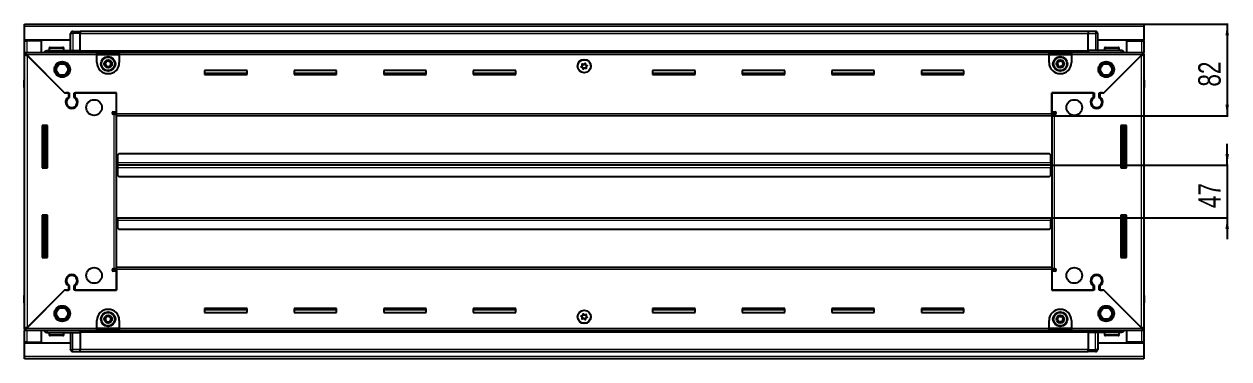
# Model space of a CAD drawing. Header units: millimetres. Extents: x 355 to 5146, y -1419 to 1486.
# Drawn here: x 4071 to 5146, y 1018 to 1317 of the extents above; entities that cross this region are included whole.
import ezdxf

# ---------------------------------------------------------------- set-up
doc = ezdxf.new("R2010")
doc.units = ezdxf.units.MM
doc.layers.add('FORMAT', color=7, linetype='Continuous')
doc.styles.add('SLDTEXTSTYLE0', font='TXT', dxfattribs={"width": 0.75})
doc.dimstyles.new('SLDDIMSTYLE0', dxfattribs={"dimtxt": 20, "dimasz": 10, "dimexe": 0, "dimexo": 0.0625, "dimgap": 5, "dimtad": 2, "dimdec": 1, "dimrnd": 1e-09, "dimzin": 12, "dimdsep": 46, "dimtxsty": 'SLDTEXTSTYLE0', "dimsah": 1, "dimcen": 0.09, "dimadec": 0, "dimazin": 3, "dimtfac": 1, "dimtofl": 0, "dimtmove": 0, "dimatfit": 3, "dimfxl": 0, "dimfrac": 2, "dimtolj": 1, "dimtzin": 12, "dimarcsym": 0})
doc.dimstyles.new('SLDDIMSTYLE1', dxfattribs={"dimtxt": 20, "dimasz": 10, "dimexe": 0, "dimexo": 0.0625, "dimgap": 5, "dimtad": 2, "dimdec": 1, "dimrnd": 1e-09, "dimzin": 12, "dimdsep": 46, "dimtxsty": 'SLDTEXTSTYLE0', "dimsah": 1, "dimcen": 0.09, "dimadec": 0, "dimazin": 3, "dimtfac": 1, "dimtmove": 0, "dimatfit": 0, "dimfxl": 0, "dimfrac": 2, "dimtolj": 1, "dimtzin": 12, "dimarcsym": 0})

# ---------------------------------------------------------------- blocks, each defined once
blk = doc.blocks.new('_D_6')
at = {"layer": 'FORMAT'}
for p, q in [((5070, 1316.5), (5145.5, 1316.5)), ((5144.5, 1316.5), (5144.5, 1234.5)), ((4988, 1234.5), (5145.5, 1234.5))]:
    blk.add_line(p, q, dxfattribs=at)
for points in [[(5144.5, 1316.5), (5143, 1306.5), (5146.1, 1306.5)], [(5144.5, 1234.5), (5146.1, 1244.5), (5143, 1244.5)]]:
    blk.add_solid(points, dxfattribs=at)
at = {"layer": 'FORMAT', "insert": (5118.7, 1260.7), "char_height": 20, "attachment_point": 1, "rotation": 90, "style": 'SLDTEXTSTYLE0'}
blk.add_mtext('82', dxfattribs=at)
blk = doc.blocks.new('_D_7')
at = {"layer": 'FORMAT'}
for p, q in [((5144.5, 1190.5), (5144.5, 1209.7)), ((4987, 1190.5), (5145.5, 1190.5)), ((5144.5, 1190.5), (5144.5, 1143.5)), ((4987, 1143.5), (5145.5, 1143.5)), ((5144.5, 1143.5), (5144.5, 1124.3))]:
    blk.add_line(p, q, dxfattribs=at)
for points in [[(5144.5, 1190.5), (5146.1, 1200.5), (5143, 1200.5)], [(5144.5, 1143.5), (5143, 1133.5), (5146.1, 1133.5)]]:
    blk.add_solid(points, dxfattribs=at)
at = {"layer": 'FORMAT', "insert": (5118.7, 1152.2), "char_height": 20, "attachment_point": 1, "rotation": 90, "style": 'SLDTEXTSTYLE0'}
blk.add_mtext('47', dxfattribs=at)

msp = doc.modelspace()

# ---------------------------------------------------------------- linework, layer by layer
at = {"color": 7, "linetype": 'Continuous', "lineweight": 25}
for p, q in [((4071.03, 1316.51), (5070.03, 1316.51)), ((4071.03, 1314.41), (4071.03, 1316.51)), ((4071.03, 1302.01), (4071.03, 1314.41)), ((5070.03, 1316.51), (5070.03, 1314.41)), ((5070.03, 1314.41), (5070.03, 1302.01)), ((4112.03, 1302.01), (4071.03, 1302.01)), ((4071.03, 1301.51), (4071.03, 1302.01)), ((4071.03, 1291.26), (4071.03, 1301.51)), ((4071.03, 1301.51), (4073.13, 1301.51)), ((4072.53, 1301.51), (4072.53, 1302.01)), ((4086.03, 1301.51), (4073.13, 1301.51)), ((4086.03, 1291.26), (4086.03, 1301.51)), ((4112.03, 1293.01), (4112.03, 1308.01)), ((4112.7, 1309.51), (4112.7, 1309.51)), ((4114.03, 1310.01), (4120.53, 1310.01)), ((4114.03, 1310.01), (4120.53, 1310.01)), ((4120.53, 1310.01), (4120.53, 1310.01)), ((4120.53, 1310.01), (4120.53, 1310.01)), ((4120.53, 1310.01), (4120.53, 1308.01)), ((5020.53, 1309.86), (4120.53, 1309.86)), ((4120.53, 1293.01), (4120.53, 1308.01)), ((5020.53, 1310.01), (5020.53, 1310.01)), ((5027.03, 1310.01), (5020.53, 1310.01)), ((5027.03, 1310.01), (5020.53, 1310.01)), ((5020.53, 1310.01), (5020.53, 1308.01)), ((5020.53, 1293.01), (5020.53, 1308.01)), ((5029.03, 1308.01), (5029.03, 1308.01)), ((5029.03, 1293.01), (5029.03, 1308.01)), ((5070.03, 1302.01), (5029.03, 1302.01)), ((5055.03, 1301.51), (5067.93, 1301.51)), ((5055.03, 1291.26), (5055.03, 1301.51)), ((5067.93, 1301.51), (5070.03, 1301.51)), ((5068.53, 1301.51), (5068.53, 1302.01)), ((5070.03, 1301.51), (5070.03, 1302.01)), ((5070.03, 1301.51), (5070.03, 1291.26)), ((4071.03, 1289.76), (4071.03, 1291.26)), ((4071.03, 1291.26), (4072.03, 1291.26)), ((4072.03, 1291.26), (4135.53, 1291.26)), ((4072.03, 1289.76), (4072.03, 1291.26)), ((4091.53, 1293.01), (4120.53, 1293.01)), ((4093.03, 1294.91), (4093.03, 1293.01)), ((4093.83, 1295.71), (4105.23, 1295.71)), ((4106.03, 1293.01), (4106.03, 1294.91)), ((4120.45, 1291.26), (4120.53, 1292.97)), ((4120.53, 1293.01), (4120.53, 1292.51)), ((4120.53, 1291.86), (5020.53, 1291.86)), ((4135.53, 1289.16), (4135.53, 1291.26)), ((4135.53, 1291.26), (4155.53, 1291.26)), ((4155.53, 1291.26), (4985.53, 1291.26)), ((4155.53, 1291.26), (4155.53, 1289.16)), ((4985.53, 1289.16), (4985.53, 1291.26)), ((4985.53, 1291.26), (5005.53, 1291.26)), ((5005.53, 1291.26), (5005.53, 1289.16)), ((5005.53, 1291.26), (5069.03, 1291.26)), ((5049.53, 1293.01), (5020.53, 1293.01)), ((5020.53, 1293.01), (5020.53, 1292.51)), ((5020.53, 1292.97), (5020.6, 1291.26)), ((5035.03, 1294.91), (5035.03, 1293.01)), ((5035.83, 1295.71), (5047.23, 1295.71)), ((5048.03, 1293.01), (5048.03, 1294.91)), ((5069.03, 1289.76), (5069.03, 1291.26)), ((5069.03, 1291.26), (5070.03, 1291.26)), ((5070.03, 1289.76), (5070.03, 1291.26)), ((4071.03, 1289.26), (4071.03, 1289.76)), ((4071.03, 1289.76), (4072.03, 1289.76)), ((4071.03, 1044.76), (4071.03, 1289.26)), ((4072.53, 1289.26), (4071.03, 1289.26)), ((4072.63, 1289.16), (4106.53, 1255.26)), ((4107.23, 1254.56), (4073.13, 1288.66)), ((4135.53, 1289.76), (4155.53, 1289.76)), ((4135.53, 1282.26), (4135.53, 1289.16)), ((4155.53, 1289.16), (4155.53, 1282.26)), ((4985.53, 1289.76), (5005.53, 1289.76)), ((4985.53, 1282.26), (4985.53, 1289.16)), ((5005.53, 1289.16), (5005.53, 1282.26)), ((5067.93, 1288.66), (5033.83, 1254.56)), ((5034.53, 1255.26), (5068.43, 1289.16)), ((5068.53, 1289.26), (5070.03, 1289.26)), ((5069.03, 1289.76), (5070.03, 1289.76)), ((5070.03, 1289.76), (5070.03, 1289.26)), ((5070.03, 1289.26), (5070.03, 1044.76)), ((4269.53, 1275.01), (4231.53, 1275.01)), ((4231.53, 1275.01), (4231.53, 1271.51)), ((4269.53, 1272.26), (4231.53, 1272.26)), ((4231.53, 1271.51), (4269.53, 1271.51)), ((4269.53, 1271.51), (4269.53, 1275.01)), ((4349.53, 1275.01), (4311.53, 1275.01)), ((4311.53, 1275.01), (4311.53, 1271.51)), ((4349.53, 1272.26), (4311.53, 1272.26)), ((4311.53, 1271.51), (4349.53, 1271.51)), ((4349.53, 1271.51), (4349.53, 1275.01)), ((4429.53, 1275.01), (4391.53, 1275.01)), ((4391.53, 1275.01), (4391.53, 1271.51)), ((4429.53, 1272.26), (4391.53, 1272.26)), ((4391.53, 1271.51), (4429.53, 1271.51)), ((4429.53, 1271.51), (4429.53, 1275.01)), ((4509.53, 1275.01), (4471.53, 1275.01)), ((4471.53, 1275.01), (4471.53, 1271.51)), ((4509.53, 1272.26), (4471.53, 1272.26)), ((4471.53, 1271.51), (4509.53, 1271.51)), ((4509.53, 1271.51), (4509.53, 1275.01)), ((4669.53, 1275.01), (4631.53, 1275.01)), ((4631.53, 1275.01), (4631.53, 1271.51)), ((4669.53, 1272.26), (4631.53, 1272.26)), ((4631.53, 1271.51), (4669.53, 1271.51)), ((4669.53, 1271.51), (4669.53, 1275.01)), ((4749.53, 1275.01), (4711.53, 1275.01)), ((4711.53, 1275.01), (4711.53, 1271.51)), ((4749.53, 1272.26), (4711.53, 1272.26)), ((4711.53, 1271.51), (4749.53, 1271.51)), ((4749.53, 1271.51), (4749.53, 1275.01)), ((4829.53, 1275.01), (4791.53, 1275.01)), ((4791.53, 1275.01), (4791.53, 1271.51)), ((4829.53, 1272.26), (4791.53, 1272.26)), ((4791.53, 1271.51), (4829.53, 1271.51)), ((4829.53, 1271.51), (4829.53, 1275.01)), ((4909.53, 1275.01), (4871.53, 1275.01)), ((4871.53, 1275.01), (4871.53, 1271.51)), ((4909.53, 1272.26), (4871.53, 1272.26)), ((4871.53, 1271.51), (4909.53, 1271.51)), ((4909.53, 1271.51), (4909.53, 1275.01)), ((4070.53, 1266.51), (4070.53, 1260.01)), ((4070.53, 1260.01), (4070.53, 1266.51)), ((4070.53, 1260.01), (4070.53, 1260.01)), ((4071.03, 1260.01), (4070.53, 1260.01)), ((4070.68, 1260.01), (4070.68, 1074.01)), ((5070.03, 1267.83), (5070.03, 1267.83)), ((5070.03, 1260.01), (5070.53, 1260.01)), ((5070.38, 1074.01), (5070.38, 1260.01)), ((5070.53, 1266.51), (5070.53, 1260.01)), ((5070.53, 1260.01), (5070.53, 1266.51)), ((5070.53, 1260.01), (5070.53, 1260.01)), ((5070.53, 1260.01), (5070.53, 1260.01)), ((4106.53, 1255.26), (4110.73, 1255.26)), ((4107.93, 1255.26), (4107.23, 1254.56)), ((4110.03, 1255.26), (4107.93, 1255.26)), ((4110.03, 1255.26), (4110.03, 1251.37)), ((4110.73, 1255.26), (4110.73, 1250.97)), ((4115.33, 1255.26), (4153.03, 1255.26)), ((4115.33, 1250.97), (4115.33, 1255.26)), ((4116.03, 1251.37), (4116.03, 1255.26)), ((4153.03, 1255.26), (4116.03, 1255.26)), ((4153.03, 1238.01), (4153.03, 1255.26)), ((4153.03, 1236.61), (4153.03, 1255.26)), ((4988.03, 1255.26), (4988.03, 1238.01)), ((5025.03, 1255.26), (4988.03, 1255.26)), ((4988.03, 1255.26), (5025.73, 1255.26)), ((4988.03, 1236.61), (4988.03, 1255.26)), ((5025.03, 1255.26), (5025.03, 1251.37)), ((5025.73, 1255.26), (5025.73, 1250.97)), ((5030.33, 1255.26), (5034.53, 1255.26)), ((5030.33, 1250.97), (5030.33, 1255.26)), ((5033.13, 1255.26), (5031.03, 1255.26)), ((5031.03, 1251.37), (5031.03, 1255.26)), ((5033.83, 1254.56), (5033.13, 1255.26)), ((4111.03, 1242.39), (4111.03, 1241.63)), ((4150.18, 1238.01), (4153.03, 1238.01)), ((4153.03, 1237.01), (4151.03, 1237.01)), ((4151.03, 1237.01), (4151.03, 1236.01)), ((4988.03, 1238.01), (4990.88, 1238.01)), ((4990.03, 1237.01), (4988.03, 1237.01)), ((4990.03, 1236.01), (4990.03, 1237.01)), ((5030.03, 1242.39), (5030.03, 1241.63)), ((4150.93, 1236.01), (4150.18, 1236.01)), ((4150.93, 1236.01), (4153.03, 1236.01)), ((4153.03, 1234.51), (4153.03, 1236.61)), ((4153.03, 1099.51), (4153.03, 1234.51)), ((4988.03, 1234.51), (4153.03, 1234.51)), ((4988.03, 1236.61), (4988.03, 1234.51)), ((4988.03, 1236.01), (4990.13, 1236.01)), ((4988.03, 1234.51), (4988.03, 1099.51)), ((4990.88, 1236.01), (4990.13, 1236.01)), ((4091.53, 1226.01), (4086.53, 1226.01)), ((4086.53, 1226.01), (4086.53, 1188.01)), ((4088.68, 1188.01), (4088.68, 1226.01)), ((4090.47, 1188.01), (4090.47, 1226.01)), ((4090.5, 1188.01), (4090.5, 1226.01)), ((4091.53, 1188.01), (4091.53, 1226.01)), ((5049.53, 1226.01), (5049.53, 1188.01)), ((5054.53, 1226.01), (5049.53, 1226.01)), ((5050.55, 1226.01), (5050.55, 1188.01)), ((5050.58, 1226.01), (5050.58, 1188.01)), ((5052.38, 1226.01), (5052.38, 1188.01)), ((5054.53, 1188.01), (5054.53, 1226.01)), ((4155.03, 1200.51), (4154.03, 1199.51)), ((4154.03, 1199.51), (4154.03, 1192.61)), ((4986.03, 1200.51), (4155.03, 1200.51)), ((4987.03, 1199.51), (4986.03, 1200.51)), ((4987.03, 1192.61), (4987.03, 1199.51)), ((4086.53, 1188.01), (4091.53, 1188.01)), ((4153.78, 1190.51), (4153.03, 1190.51)), ((4154.03, 1193.36), (4153.78, 1193.36)), ((4153.78, 1193.36), (4153.78, 1190.51)), ((4153.78, 1190.51), (4153.78, 1187.66)), ((4153.78, 1187.66), (4154.03, 1187.66)), ((4154.03, 1190.51), (4154.03, 1192.61)), ((4987.03, 1190.51), (4154.03, 1190.51)), ((4154.03, 1188.41), (4154.03, 1190.51)), ((4154.03, 1188.41), (4154.03, 1181.51)), ((4987.28, 1193.36), (4987.03, 1193.36)), ((4987.03, 1192.61), (4987.03, 1190.51)), ((4987.03, 1190.51), (4987.03, 1188.41)), ((4987.03, 1181.51), (4987.03, 1188.41)), ((4987.03, 1187.66), (4987.28, 1187.66)), ((4987.28, 1190.51), (4987.28, 1193.36)), ((4988.03, 1190.51), (4987.28, 1190.51)), ((4987.28, 1187.66), (4987.28, 1190.51)), ((5049.53, 1188.01), (5054.53, 1188.01)), ((4154.03, 1181.51), (4155.03, 1180.51)), ((4155.03, 1180.51), (4986.03, 1180.51)), ((4986.03, 1180.51), (4987.03, 1181.51)), ((4091.53, 1146.01), (4086.53, 1146.01)), ((4086.53, 1146.01), (4086.53, 1108.01)), ((4088.68, 1108.01), (4088.68, 1146.01)), ((4090.47, 1108.01), (4090.47, 1146.01)), ((4090.5, 1108.01), (4090.5, 1146.01)), ((4091.53, 1108.01), (4091.53, 1146.01)), ((4153.03, 1143.51), (4153.78, 1143.51)), ((4153.78, 1143.51), (4153.78, 1140.66)), ((4153.78, 1140.66), (4154.03, 1140.66)), ((4154.03, 1141.41), (4154.03, 1143.51)), ((4154.03, 1143.51), (4987.03, 1143.51)), ((4154.03, 1141.41), (4154.03, 1134.51)), ((4987.03, 1143.51), (4987.03, 1141.41)), ((4987.03, 1134.51), (4987.03, 1141.41)), ((4987.03, 1140.66), (4987.28, 1140.66)), ((4987.28, 1140.66), (4987.28, 1143.51)), ((4987.28, 1143.51), (4988.03, 1143.51)), ((5049.53, 1146.01), (5049.53, 1108.01)), ((5054.53, 1146.01), (5049.53, 1146.01)), ((5050.55, 1146.01), (5050.55, 1108.01)), ((5050.58, 1146.01), (5050.58, 1108.01)), ((5052.38, 1146.01), (5052.38, 1108.01)), ((5054.53, 1108.01), (5054.53, 1146.01)), ((4154.03, 1134.51), (4155.03, 1133.51)), ((4155.03, 1133.51), (4986.03, 1133.51)), ((4986.03, 1133.51), (4987.03, 1134.51)), ((4086.53, 1108.01), (4091.53, 1108.01)), ((5049.53, 1108.01), (5054.53, 1108.01)), ((4150.18, 1098.01), (4150.93, 1098.01)), ((4153.03, 1098.01), (4150.93, 1098.01)), ((4151.03, 1098.01), (4151.03, 1097.01)), ((4153.03, 1097.41), (4153.03, 1099.51)), ((4153.03, 1099.51), (4988.03, 1099.51)), ((4153.03, 1097.41), (4153.03, 1078.76)), ((4988.03, 1099.51), (4988.03, 1097.41)), ((4990.13, 1098.01), (4988.03, 1098.01)), ((4988.03, 1097.41), (4988.03, 1078.76)), ((4990.03, 1097.01), (4990.03, 1098.01)), ((4990.13, 1098.01), (4990.88, 1098.01)), ((4111.03, 1092.38), (4111.03, 1091.62)), ((4153.03, 1096.01), (4150.18, 1096.01)), ((4151.03, 1097.01), (4153.03, 1097.01)), ((4153.03, 1078.76), (4153.03, 1096.01)), ((4988.03, 1097.01), (4990.03, 1097.01)), ((4988.03, 1096.01), (4988.03, 1078.76)), ((4990.88, 1096.01), (4988.03, 1096.01)), ((5030.03, 1092.38), (5030.03, 1091.62)), ((4106.53, 1078.76), (4072.63, 1044.86)), ((4073.13, 1045.36), (4107.23, 1079.46)), ((4110.73, 1078.76), (4106.53, 1078.76)), ((4107.23, 1079.46), (4107.93, 1078.76)), ((4107.93, 1078.76), (4110.03, 1078.76)), ((4110.03, 1082.65), (4110.03, 1078.76)), ((4110.73, 1083.04), (4110.73, 1078.76)), ((4115.33, 1078.76), (4115.33, 1083.04)), ((4153.03, 1078.76), (4115.33, 1078.76)), ((4116.03, 1078.76), (4116.03, 1082.65)), ((4116.03, 1078.76), (4153.03, 1078.76)), ((4988.03, 1078.76), (5025.03, 1078.76)), ((5025.73, 1078.76), (4988.03, 1078.76)), ((5025.03, 1082.65), (5025.03, 1078.76)), ((5025.73, 1083.04), (5025.73, 1078.76)), ((5030.33, 1078.76), (5030.33, 1083.04)), ((5034.53, 1078.76), (5030.33, 1078.76)), ((5031.03, 1078.76), (5031.03, 1082.65)), ((5031.03, 1078.76), (5033.13, 1078.76)), ((5033.13, 1078.76), (5033.83, 1079.46)), ((5033.83, 1079.46), (5067.93, 1045.36)), ((5068.43, 1044.86), (5034.53, 1078.76)), ((4070.53, 1074.01), (4070.53, 1074.01)), ((4070.53, 1067.51), (4070.53, 1074.01)), ((4070.53, 1074.01), (4070.53, 1074.01)), ((4070.53, 1074.01), (4070.53, 1067.51)), ((4071.03, 1074.01), (4070.53, 1074.01)), ((4071.03, 1066.18), (4071.03, 1066.18)), ((5070.03, 1074.01), (5070.53, 1074.01)), ((5070.53, 1074.01), (5070.53, 1074.01)), ((5070.53, 1067.51), (5070.53, 1074.01)), ((5070.53, 1074.01), (5070.53, 1067.51)), ((4269.53, 1062.51), (4231.53, 1062.51)), ((4231.53, 1062.51), (4231.53, 1059.01)), ((4231.53, 1061.76), (4269.53, 1061.76)), ((4231.53, 1059.01), (4269.53, 1059.01)), ((4269.53, 1059.01), (4269.53, 1062.51)), ((4349.53, 1062.51), (4311.53, 1062.51)), ((4311.53, 1062.51), (4311.53, 1059.01)), ((4311.53, 1061.76), (4349.53, 1061.76)), ((4311.53, 1059.01), (4349.53, 1059.01)), ((4349.53, 1059.01), (4349.53, 1062.51)), ((4429.53, 1062.51), (4391.53, 1062.51)), ((4391.53, 1062.51), (4391.53, 1059.01)), ((4391.53, 1061.76), (4429.53, 1061.76)), ((4391.53, 1059.01), (4429.53, 1059.01)), ((4429.53, 1059.01), (4429.53, 1062.51)), ((4509.53, 1062.51), (4471.53, 1062.51)), ((4471.53, 1062.51), (4471.53, 1059.01)), ((4471.53, 1061.76), (4509.53, 1061.76)), ((4471.53, 1059.01), (4509.53, 1059.01)), ((4509.53, 1059.01), (4509.53, 1062.51)), ((4669.53, 1062.51), (4631.53, 1062.51)), ((4631.53, 1062.51), (4631.53, 1059.01)), ((4631.53, 1061.76), (4669.53, 1061.76)), ((4631.53, 1059.01), (4669.53, 1059.01)), ((4669.53, 1059.01), (4669.53, 1062.51)), ((4749.53, 1062.51), (4711.53, 1062.51)), ((4711.53, 1062.51), (4711.53, 1059.01)), ((4711.53, 1061.76), (4749.53, 1061.76)), ((4711.53, 1059.01), (4749.53, 1059.01)), ((4749.53, 1059.01), (4749.53, 1062.51)), ((4829.53, 1062.51), (4791.53, 1062.51)), ((4791.53, 1062.51), (4791.53, 1059.01)), ((4791.53, 1061.76), (4829.53, 1061.76)), ((4791.53, 1059.01), (4829.53, 1059.01)), ((4829.53, 1059.01), (4829.53, 1062.51)), ((4909.53, 1062.51), (4871.53, 1062.51)), ((4871.53, 1062.51), (4871.53, 1059.01)), ((4871.53, 1061.76), (4909.53, 1061.76)), ((4871.53, 1059.01), (4909.53, 1059.01)), ((4909.53, 1059.01), (4909.53, 1062.51)), ((4071.03, 1044.26), (4071.03, 1044.76)), ((4072.53, 1044.76), (4071.03, 1044.76)), ((4071.03, 1044.26), (4071.03, 1042.76)), ((4072.03, 1044.26), (4071.03, 1044.26)), ((4072.03, 1044.26), (4072.03, 1042.76)), ((4135.53, 1044.86), (4135.53, 1051.76)), ((4135.53, 1042.76), (4135.53, 1044.86)), ((4155.53, 1044.26), (4135.53, 1044.26)), ((4155.53, 1051.76), (4155.53, 1044.86)), ((4155.53, 1044.86), (4155.53, 1042.76)), ((4985.53, 1044.86), (4985.53, 1051.76)), ((4985.53, 1042.76), (4985.53, 1044.86)), ((5005.53, 1044.26), (4985.53, 1044.26)), ((5005.53, 1051.76), (5005.53, 1044.86)), ((5005.53, 1044.86), (5005.53, 1042.76)), ((5068.53, 1044.76), (5070.03, 1044.76)), ((5069.03, 1044.26), (5069.03, 1042.76)), ((5070.03, 1044.26), (5069.03, 1044.26)), ((5070.03, 1044.76), (5070.03, 1044.26)), ((5070.03, 1044.26), (5070.03, 1042.76)), ((4071.03, 1032.51), (4071.03, 1042.76)), ((4072.03, 1042.76), (4071.03, 1042.76)), ((4135.53, 1042.76), (4072.03, 1042.76)), ((4086.03, 1032.51), (4086.03, 1042.76)), ((4091.53, 1041.01), (4120.53, 1041.01)), ((4093.03, 1041.01), (4093.03, 1039.11)), ((4097.6, 1038.31), (4093.83, 1038.31)), ((4105.23, 1038.31), (4097.6, 1038.31)), ((4106.03, 1039.11), (4106.03, 1041.01)), ((4112.03, 1041.01), (4112.03, 1026.01)), ((4120.53, 1041.04), (4120.45, 1042.76)), ((5020.53, 1042.16), (4120.53, 1042.16)), ((4120.53, 1041.01), (4120.53, 1041.51)), ((4120.53, 1041.01), (4120.53, 1026.01)), ((4155.53, 1042.76), (4135.53, 1042.76)), ((4985.53, 1042.76), (4155.53, 1042.76)), ((5005.53, 1042.76), (4985.53, 1042.76)), ((5069.03, 1042.76), (5005.53, 1042.76)), ((5020.6, 1042.76), (5020.53, 1041.04)), ((5020.53, 1041.01), (5020.53, 1041.51)), ((5049.53, 1041.01), (5020.53, 1041.01)), ((5020.53, 1041.01), (5020.53, 1026.01)), ((5029.03, 1041.01), (5029.03, 1026.01)), ((5035.03, 1041.01), (5035.03, 1039.11)), ((5042.82, 1038.31), (5035.83, 1038.31)), ((5047.23, 1038.31), (5042.82, 1038.31)), ((5048.03, 1039.11), (5048.03, 1041.01)), ((5055.03, 1032.51), (5055.03, 1042.76)), ((5070.03, 1042.76), (5069.03, 1042.76)), ((5070.03, 1042.76), (5070.03, 1032.51)), ((4073.13, 1032.51), (4071.03, 1032.51)), ((4071.03, 1032.01), (4071.03, 1032.51)), ((4071.03, 1019.61), (4071.03, 1032.01)), ((4071.03, 1032.01), (4112.03, 1032.01)), ((4072.53, 1032.01), (4072.53, 1032.51)), ((4073.13, 1032.51), (4086.03, 1032.51)), ((4112.03, 1026.01), (4112.03, 1026.01)), ((4114.03, 1024.01), (4120.53, 1024.01)), ((4114.03, 1024.01), (4120.53, 1024.01)), ((4120.53, 1024.01), (4120.53, 1026.01)), ((4120.53, 1024.16), (5020.53, 1024.16)), ((4120.53, 1024.01), (4120.53, 1024.01)), ((5020.53, 1024.01), (5020.53, 1026.01)), ((5027.03, 1024.01), (5020.53, 1024.01)), ((5020.53, 1024.01), (5020.53, 1024.01)), ((5020.53, 1024.01), (5020.53, 1024.01)), ((5027.03, 1024.01), (5020.53, 1024.01)), ((5028.35, 1024.51), (5028.35, 1024.51)), ((5029.03, 1032.01), (5070.03, 1032.01)), ((5067.93, 1032.51), (5055.03, 1032.51)), ((5070.03, 1032.51), (5067.93, 1032.51)), ((5068.53, 1032.01), (5068.53, 1032.51)), ((5070.03, 1032.01), (5070.03, 1032.51)), ((5070.03, 1032.01), (5070.03, 1019.61)), ((4071.03, 1017.51), (4071.03, 1019.61)), ((5070.03, 1017.51), (4071.03, 1017.51)), ((5070.03, 1019.61), (5070.03, 1017.51))]:
    msp.add_line(p, q, dxfattribs=at)
at = {"color": 8, "linetype": 'Continuous', "lineweight": 18}
for p, q in [((5070.03, 1314.41), (4071.03, 1314.41)), ((4073.13, 1301.51), (4073.13, 1302.01)), ((4073.13, 1291.26), (4073.13, 1301.51)), ((4112.03, 1308.01), (4114.03, 1308.01)), ((4114.03, 1310.01), (4114.03, 1308.01)), ((4114.03, 1308.01), (4114.03, 1293.01)), ((4120.53, 1308.01), (4114.03, 1308.01)), ((5020.53, 1307.86), (4120.53, 1307.86)), ((5020.53, 1308.01), (5027.03, 1308.01)), ((5027.03, 1310.01), (5027.03, 1308.01)), ((5029.03, 1308.01), (5027.03, 1308.01)), ((5027.03, 1308.01), (5027.03, 1293.01)), ((5067.93, 1302.01), (5067.93, 1301.51)), ((5067.93, 1301.51), (5067.93, 1291.26)), ((4093.03, 1294.91), (4106.03, 1294.91)), ((5020.53, 1292.51), (4120.53, 1292.51)), ((5020.53, 1291.27), (4120.53, 1291.27)), ((5035.03, 1294.91), (5048.03, 1294.91)), ((4135.53, 1289.16), (4072.63, 1289.16)), ((4073.13, 1288.66), (4073.13, 1045.36)), ((4135.53, 1289.16), (4155.53, 1289.16)), ((4985.53, 1289.16), (4155.53, 1289.16)), ((4985.53, 1289.16), (5005.53, 1289.16)), ((5068.43, 1289.16), (5005.53, 1289.16)), ((5067.93, 1045.36), (5067.93, 1288.66)), ((4071.03, 1266.51), (4070.53, 1266.51)), ((5070.03, 1266.51), (5070.53, 1266.51)), ((4150.93, 1098.01), (4150.93, 1236.01)), ((4153.03, 1236.61), (4988.03, 1236.61)), ((4990.13, 1236.01), (4990.13, 1098.01)), ((4088.03, 1226.01), (4088.03, 1188.01)), ((4089.26, 1226.01), (4089.26, 1188.01)), ((5051.79, 1188.01), (5051.79, 1226.01)), ((5053.03, 1188.01), (5053.03, 1226.01)), ((4987.03, 1192.61), (4154.03, 1192.61)), ((4154.03, 1188.41), (4987.03, 1188.41)), ((4088.03, 1146.01), (4088.03, 1108.01)), ((4089.26, 1146.01), (4089.26, 1108.01)), ((4154.03, 1141.41), (4987.03, 1141.41)), ((5051.79, 1108.01), (5051.79, 1146.01)), ((5053.03, 1108.01), (5053.03, 1146.01)), ((4988.03, 1097.41), (4153.03, 1097.41)), ((4071.03, 1067.51), (4070.53, 1067.51)), ((5070.03, 1067.51), (5070.53, 1067.51)), ((4072.63, 1044.86), (4135.53, 1044.86)), ((4155.53, 1044.86), (4135.53, 1044.86)), ((4155.53, 1044.86), (4985.53, 1044.86)), ((5005.53, 1044.86), (4985.53, 1044.86)), ((5005.53, 1044.86), (5068.43, 1044.86)), ((4073.13, 1032.51), (4073.13, 1042.76)), ((4097.33, 1039.11), (4093.03, 1039.11)), ((4106.03, 1039.11), (4097.33, 1039.11)), ((4114.03, 1026.01), (4114.03, 1041.01)), ((4120.53, 1042.74), (5020.53, 1042.74)), ((4120.53, 1041.51), (5020.53, 1041.51)), ((5027.03, 1026.01), (5027.03, 1041.01)), ((5043, 1039.11), (5035.03, 1039.11)), ((5048.03, 1039.11), (5043, 1039.11)), ((5067.93, 1042.76), (5067.93, 1032.51)), ((4073.13, 1032.01), (4073.13, 1032.51)), ((4112.03, 1026.01), (4114.03, 1026.01)), ((4114.03, 1024.01), (4114.03, 1026.01)), ((4120.53, 1026.01), (4114.03, 1026.01)), ((4120.53, 1026.16), (5020.53, 1026.16)), ((5020.53, 1026.01), (5027.03, 1026.01)), ((5029.03, 1026.01), (5027.03, 1026.01)), ((5027.03, 1024.01), (5027.03, 1026.01)), ((5067.93, 1032.51), (5067.93, 1032.01)), ((5070.03, 1019.61), (4071.03, 1019.61))]:
    msp.add_line(p, q, dxfattribs=at)
at = {"color": 7, "linetype": 'Continuous', "lineweight": 25, "flags": 128}
msp.add_lwpolyline([(4112.17, 1025.25), (4112.06, 1025.62), (4112.03, 1026.01)], dxfattribs=at)
at = {"color": 7, "linetype": 'Continuous', "lineweight": 25}
for centre, radius in [((4104.53, 1276.01), 7), ((4104.53, 1276.01), 6.03), ((4104.53, 1276.01), 5.1), ((4145.53, 1281.01), 6.5), ((4145.53, 1281.01), 3.46), ((4570.53, 1279.01), 6), ((4570.53, 1278.86), 5.79), ((4570.53, 1278.86), 1.85), ((4995.53, 1281.01), 6.5), ((4995.53, 1281.01), 3.46), ((5036.53, 1276.01), 7), ((5036.53, 1276.01), 6.03), ((5036.53, 1276.01), 5.1), ((4133.03, 1242.01), 7), ((5008.03, 1242.01), 7), ((4133.03, 1092.01), 7), ((5008.03, 1092.01), 7), ((4104.53, 1058.01), 7), ((5036.53, 1058.01), 7), ((4104.53, 1058.01), 6.03), ((4104.53, 1058.01), 5.1), ((4145.53, 1053.01), 6.5), ((4145.53, 1053.01), 3.46), ((4570.53, 1055.01), 6), ((4570.53, 1055.16), 5.79), ((4570.53, 1055.16), 1.85), ((4995.53, 1053.01), 6.5), ((4995.53, 1053.01), 3.46), ((5036.53, 1058.01), 6.03), ((5036.53, 1058.01), 5.1)]:
    msp.add_circle(centre, radius, dxfattribs=at)
at = {"color": 8, "linetype": 'Continuous', "lineweight": 18}
for centre in [(4145.53, 1281.01), (4995.53, 1281.01), (4145.53, 1053.01), (4995.53, 1053.01)]:
    msp.add_circle(centre, 5.7, dxfattribs=at)
at = {"color": 7, "linetype": 'Continuous', "lineweight": 25}
for centre, radius, start, end in [((4114.03, 1308.01), 2, 90, 180), ((5027.03, 1308.01), 2, 0, 90), ((5027.03, 1308.01), 2, 0, 90), ((4093.83, 1294.91), 0.8, 90, 180), ((4105.23, 1294.91), 0.8, 0, 90), ((4111.83, 1293.21), 0.2, 270, 0), ((5029.23, 1293.21), 0.2, 180, 270), ((5035.83, 1294.91), 0.8, 90, 180), ((5047.23, 1294.91), 0.8, 0, 90), ((4145.53, 1282.26), 10, 180, 270), ((4145.53, 1281.01), 2.5, 134.01559, 194.01559), ((4145.53, 1281.01), 2.5, 194.01559, 254.01559), ((4145.53, 1281.01), 2.5, 74.01559, 134.01559), ((4145.53, 1282.26), 10, 270, 0), ((4145.53, 1281.01), 2.5, 14.01559, 74.01559), ((4145.53, 1281.01), 2.5, 314.01559, 14.01559), ((4995.53, 1282.26), 10, 180, 270), ((4995.53, 1281.01), 2.5, 160.11158, 220.11158), ((4995.53, 1281.01), 2.5, 100.11158, 160.11158), ((4995.53, 1281.01), 2.5, 40.11158, 100.11158), ((4995.53, 1282.26), 10, 270, 0), ((4995.53, 1281.01), 2.5, 280.11158, 340.11158), ((4995.53, 1281.01), 2.5, 340.11158, 40.11158), ((4145.53, 1281.01), 2.5, 254.01559, 314.01559), ((4995.53, 1281.01), 2.5, 220.11158, 280.11158), ((4072.53, 1266.51), 2, 138.57492, 180), ((4072.53, 1266.51), 2, 138.59038, 180), ((5068.53, 1266.51), 2, 0, 41.39416), ((4113.03, 1246.76), 5.5, 123.05573, 56.94427), ((4113.03, 1246.76), 4.8, 118.63099, 61.36901), ((5028.03, 1246.76), 5.5, 123.05573, 56.94427), ((5028.03, 1246.76), 4.8, 118.63099, 61.36901), ((4150.18, 1237.01), 1, 90, 270), ((4990.88, 1237.01), 1, 270, 90), ((4150.18, 1097.01), 1, 90, 270), ((4990.88, 1097.01), 1, 270, 90), ((4113.03, 1087.26), 5.5, 303.05573, 236.94427), ((4113.03, 1087.26), 4.8, 298.63099, 241.36901), ((5028.03, 1087.26), 5.5, 303.05573, 236.94427), ((5028.03, 1087.26), 4.8, 298.63099, 241.36901), ((4072.53, 1067.51), 2, 180, 221.40962), ((5068.53, 1067.51), 2, 318.59038, 0), ((4145.53, 1051.76), 10, 90, 180), ((4145.53, 1053.01), 2.5, 127.47401, 187.47401), ((4145.53, 1053.01), 2.5, 67.47401, 127.47401), ((4145.53, 1051.76), 10, 0, 90), ((4145.53, 1053.01), 2.5, 7.47401, 67.47401), ((4995.53, 1051.76), 10, 90, 180), ((4995.53, 1053.01), 2.5, 147.04236, 207.04236), ((4995.53, 1053.01), 2.5, 87.04236, 147.04236), ((4995.53, 1051.76), 10, 0, 90), ((4995.53, 1053.01), 2.5, 27.04236, 87.04236), ((4995.53, 1053.01), 2.5, 327.04236, 27.04236), ((4145.53, 1053.01), 2.5, 187.47401, 247.47401), ((4145.53, 1053.01), 2.5, 247.47401, 307.47401), ((4145.53, 1053.01), 2.5, 307.47401, 7.47401), ((4995.53, 1053.01), 2.5, 207.04236, 267.04236), ((4995.53, 1053.01), 2.5, 267.04236, 327.04236), ((4093.83, 1039.11), 0.8, 180, 270), ((4105.23, 1039.11), 0.8, 270, 0), ((4111.83, 1040.81), 0.2, 0, 90), ((5029.23, 1040.81), 0.2, 90, 180), ((5035.83, 1039.11), 0.8, 180, 270), ((5047.23, 1039.11), 0.8, 270, 0), ((4114.03, 1026.01), 2, 180, 270), ((5027.03, 1026.01), 2, 270, 0)]:
    msp.add_arc(centre, radius, start, end, dxfattribs=at)
for points, knots in [([(4072.63, 1289.16), (4072.58, 1289.41), (4072.49, 1289.9), (4072.36, 1290.54), (4072.23, 1291.01), (4072.12, 1291.23), (4072.05, 1291.25), (4072.03, 1291.26)], [0, 0, 0, 0, 0.2302553, 0.4485219, 0.6667858, 0.8850496, 1, 1, 1, 1]), ([(4088.31, 1291.26), (4088.43, 1291.46), (4088.82, 1292.1), (4089.97, 1292.81), (4091.01, 1292.94), (4091.53, 1293.01)], [0, 0, 0, 0, 0.1822499, 0.5911249, 1, 1, 1, 1]), ([(4120.53, 1293.01), (4120.53, 1292.97), (4120.53, 1292.89), (4120.53, 1292.27), (4120.53, 1291.7), (4120.53, 1291.3), (4120.53, 1291.27)], [0, 0, 0, 0, 0.3242788, 0.6485576, 0.9728365, 1, 1, 1, 1]), ([(5020.53, 1293.01), (5020.53, 1292.97), (5020.53, 1292.89), (5020.53, 1292.27), (5020.53, 1291.7), (5020.53, 1291.3), (5020.53, 1291.27)], [0, 0, 0, 0, 0.3242788, 0.6485576, 0.9728365, 1, 1, 1, 1]), ([(5052.74, 1291.26), (5052.62, 1291.46), (5052.23, 1292.1), (5051.08, 1292.81), (5050.04, 1292.94), (5049.53, 1293.01)], [0, 0, 0, 0, 0.1822499, 0.5911249, 1, 1, 1, 1]), ([(5069.03, 1291.26), (5068.98, 1291.23), (5068.89, 1291.18), (5068.76, 1290.78), (5068.63, 1290.23), (5068.52, 1289.65), (5068.45, 1289.28), (5068.43, 1289.16)], [0, 0, 0, 0, 0.2302553, 0.4485219, 0.6667858, 0.8850496, 1, 1, 1, 1]), ([(4071.03, 1289.26), (4071.05, 1289.21), (4071.11, 1289.12), (4071.5, 1288.99), (4072.06, 1288.86), (4072.64, 1288.75), (4073, 1288.68), (4073.13, 1288.66)], [0, 0, 0, 0, 0.2302553, 0.4485219, 0.6667858, 0.8850496, 1, 1, 1, 1]), ([(4142.75, 1281.8), (4143.12, 1282.16), (4143.82, 1282.83), (4144.51, 1283.5), (4144.83, 1283.81)], [0, 0, 0, 0, 0.5346859, 1, 1, 1, 1]), ([(4143.45, 1279), (4143.37, 1279.33), (4143.17, 1280.13), (4142.93, 1281.1), (4142.78, 1281.68), (4142.75, 1281.8)], [0, 0, 0, 0, 0.3629006, 0.8668753, 1, 1, 1, 1]), ([(4144.83, 1283.81), (4145.32, 1283.66), (4146.25, 1283.4), (4147.17, 1283.13), (4147.6, 1283.01)], [0, 0, 0, 0, 0.5346859, 1, 1, 1, 1]), ([(4148.3, 1280.21), (4147.93, 1279.85), (4147.24, 1279.18), (4146.55, 1278.52), (4146.23, 1278.21)], [0, 0, 0, 0, 0.5346859, 1, 1, 1, 1]), ([(4147.6, 1283.01), (4147.63, 1282.89), (4147.78, 1282.31), (4148.02, 1281.34), (4148.22, 1280.55), (4148.3, 1280.21)], [0, 0, 0, 0, 0.1331247, 0.6370994, 1, 1, 1, 1]), ([(4568.64, 1280.93), (4568.63, 1280.92), (4568.62, 1280.9), (4568.61, 1280.84), (4568.62, 1280.69), (4568.72, 1280.32), (4568.85, 1279.8), (4568.69, 1279.19), (4568.33, 1278.81), (4568.03, 1278.56), (4567.85, 1278.4), (4567.8, 1278.32), (4567.79, 1278.28), (4567.79, 1278.25), (4567.81, 1278.22), (4567.86, 1278.18), (4568.11, 1278.08), (4568.57, 1277.97), (4569.21, 1277.66), (4569.47, 1277), (4569.52, 1276.52), (4569.6, 1276.27), (4569.64, 1276.21), (4569.67, 1276.19), (4569.7, 1276.18), (4569.73, 1276.19), (4569.77, 1276.21), (4569.84, 1276.25), (4570.01, 1276.4), (4570.28, 1276.67), (4570.68, 1276.99), (4571.31, 1277.1), (4571.81, 1276.92), (4572.18, 1276.78), (4572.33, 1276.76), (4572.39, 1276.77), (4572.41, 1276.79), (4572.43, 1276.82), (4572.45, 1276.87), (4572.43, 1277.02), (4572.34, 1277.39), (4572.2, 1277.92), (4572.37, 1278.53), (4572.72, 1278.9), (4573.03, 1279.15), (4573.2, 1279.31), (4573.25, 1279.39), (4573.27, 1279.43), (4573.26, 1279.46), (4573.24, 1279.49), (4573.19, 1279.54), (4572.94, 1279.63), (4572.48, 1279.74), (4571.84, 1280.05), (4571.59, 1280.72), (4571.53, 1281.19), (4571.45, 1281.45), (4571.41, 1281.5), (4571.39, 1281.52), (4571.36, 1281.53), (4571.32, 1281.52), (4571.28, 1281.51), (4571.21, 1281.46), (4571.04, 1281.31), (4570.77, 1281.04), (4570.37, 1280.72), (4569.75, 1280.61), (4569.24, 1280.79), (4568.87, 1280.93), (4568.72, 1280.95), (4568.67, 1280.94), (4568.65, 1280.93), (4568.64, 1280.93)], [0, 0, 0, 0, 0.0020087, 0.00442, 0.0093647, 0.0255282, 0.0677053, 0.0957862, 0.1246456, 0.1503415, 0.1605194, 0.1633943, 0.1656965, 0.1672448, 0.1688741, 0.1707699, 0.1786058, 0.2119941, 0.2499945, 0.2879948, 0.3213831, 0.329219, 0.3311148, 0.3327441, 0.3342924, 0.3362166, 0.3385353, 0.3413178, 0.349662, 0.3753578, 0.4042173, 0.4322982, 0.4744753, 0.4906388, 0.4966691, 0.49844, 0.5, 0.5020087, 0.50442, 0.5093647, 0.5255282, 0.5677053, 0.5957862, 0.6246456, 0.6503415, 0.6605194, 0.6633943, 0.6656965, 0.6672448, 0.6688741, 0.6707699, 0.6786058, 0.7119941, 0.7499945, 0.7879948, 0.8213831, 0.829219, 0.8311148, 0.8327441, 0.8342924, 0.8362166, 0.8385353, 0.8413178, 0.849662, 0.8753578, 0.9042173, 0.9322982, 0.9744753, 0.9906388, 0.9966691, 0.99844, 1, 1, 1, 1]), ([(4992.68, 1280.5), (4992.73, 1280.62), (4992.93, 1281.18), (4993.27, 1282.12), (4993.55, 1282.89), (4993.67, 1283.21)], [0, 0, 0, 0, 0.1331247, 0.6370994, 1, 1, 1, 1]), ([(4994.54, 1278.29), (4994.21, 1278.69), (4993.59, 1279.42), (4992.97, 1280.16), (4992.68, 1280.5)], [0, 0, 0, 0, 0.5346859, 1, 1, 1, 1]), ([(4993.67, 1283.21), (4994.17, 1283.3), (4995.12, 1283.47), (4996.07, 1283.64), (4996.51, 1283.72)], [0, 0, 0, 0, 0.5346859, 1, 1, 1, 1]), ([(4996.51, 1283.72), (4996.84, 1283.33), (4997.46, 1282.59), (4998.08, 1281.85), (4998.37, 1281.51)], [0, 0, 0, 0, 0.5346859, 1, 1, 1, 1]), ([(4998.37, 1281.51), (4998.25, 1281.19), (4997.97, 1280.41), (4997.63, 1279.48), (4997.43, 1278.92), (4997.39, 1278.8)], [0, 0, 0, 0, 0.3629006, 0.8668753, 1, 1, 1, 1]), ([(5067.93, 1288.66), (5068.18, 1288.7), (5068.67, 1288.79), (5069.31, 1288.93), (5069.78, 1289.06), (5070, 1289.17), (5070.02, 1289.23), (5070.03, 1289.26)], [0, 0, 0, 0, 0.2302553, 0.4485219, 0.6667858, 0.8850496, 1, 1, 1, 1]), ([(4146.23, 1278.21), (4145.73, 1278.35), (4144.8, 1278.61), (4143.88, 1278.88), (4143.45, 1279)], [0, 0, 0, 0, 0.5346859, 1, 1, 1, 1]), ([(4997.39, 1278.8), (4996.88, 1278.71), (4995.93, 1278.54), (4994.98, 1278.37), (4994.54, 1278.29)], [0, 0, 0, 0, 0.5346859, 1, 1, 1, 1]), ([(4142.86, 1054.11), (4142.96, 1054.19), (4143.43, 1054.55), (4144.22, 1055.16), (4144.88, 1055.66), (4145.15, 1055.87)], [0, 0, 0, 0, 0.1331247, 0.6370994, 1, 1, 1, 1]), ([(4143.24, 1051.25), (4143.17, 1051.76), (4143.04, 1052.72), (4142.92, 1053.67), (4142.86, 1054.11)], [0, 0, 0, 0, 0.5346859, 1, 1, 1, 1]), ([(4145.15, 1055.87), (4145.63, 1055.67), (4146.52, 1055.3), (4147.4, 1054.93), (4147.82, 1054.76)], [0, 0, 0, 0, 0.5346859, 1, 1, 1, 1]), ([(4147.82, 1054.76), (4147.88, 1054.25), (4148.01, 1053.29), (4148.13, 1052.34), (4148.19, 1051.9)], [0, 0, 0, 0, 0.53468586, 1, 1, 1, 1]), ([(4568.64, 1053.09), (4568.65, 1053.08), (4568.68, 1053.06), (4568.73, 1053.06), (4568.88, 1053.08), (4569.24, 1053.22), (4569.75, 1053.4), (4570.37, 1053.29), (4570.77, 1052.97), (4571.05, 1052.69), (4571.23, 1052.53), (4571.31, 1052.49), (4571.35, 1052.48), (4571.39, 1052.49), (4571.41, 1052.51), (4571.45, 1052.57), (4571.53, 1052.82), (4571.59, 1053.3), (4571.84, 1053.96), (4572.48, 1054.27), (4572.94, 1054.38), (4573.19, 1054.48), (4573.24, 1054.52), (4573.26, 1054.55), (4573.27, 1054.58), (4573.26, 1054.62), (4573.23, 1054.65), (4573.18, 1054.72), (4573.02, 1054.87), (4572.72, 1055.11), (4572.37, 1055.49), (4572.2, 1056.1), (4572.34, 1056.62), (4572.43, 1057), (4572.45, 1057.15), (4572.43, 1057.2), (4572.41, 1057.23), (4572.38, 1057.25), (4572.32, 1057.25), (4572.18, 1057.23), (4571.81, 1057.09), (4571.31, 1056.91), (4570.68, 1057.02), (4570.28, 1057.34), (4570, 1057.62), (4569.82, 1057.78), (4569.74, 1057.82), (4569.7, 1057.83), (4569.67, 1057.82), (4569.64, 1057.8), (4569.6, 1057.75), (4569.52, 1057.49), (4569.47, 1057.02), (4569.21, 1056.35), (4568.57, 1056.04), (4568.11, 1055.93), (4567.86, 1055.84), (4567.81, 1055.79), (4567.79, 1055.76), (4567.79, 1055.73), (4567.8, 1055.7), (4567.82, 1055.66), (4567.87, 1055.59), (4568.03, 1055.44), (4568.33, 1055.2), (4568.69, 1054.83), (4568.85, 1054.22), (4568.72, 1053.69), (4568.62, 1053.31), (4568.61, 1053.16), (4568.62, 1053.11), (4568.64, 1053.09), (4568.64, 1053.09)], [0, 0, 0, 0, 0.0020087, 0.00442, 0.0093647, 0.0255282, 0.0677053, 0.0957862, 0.1246456, 0.1503415, 0.1605194, 0.1633943, 0.1656965, 0.1672448, 0.1688741, 0.1707699, 0.1786058, 0.2119941, 0.2499945, 0.2879948, 0.3213831, 0.329219, 0.3311148, 0.3327441, 0.3342924, 0.3362166, 0.3385353, 0.3413178, 0.349662, 0.3753578, 0.4042173, 0.4322982, 0.4744753, 0.4906388, 0.4966691, 0.49844, 0.5, 0.5020087, 0.50442, 0.5093647, 0.5255282, 0.5677053, 0.5957862, 0.6246456, 0.6503415, 0.6605194, 0.6633943, 0.6656965, 0.6672448, 0.6688741, 0.6707699, 0.6786058, 0.7119941, 0.7499945, 0.7879948, 0.8213831, 0.829219, 0.8311148, 0.8327441, 0.8342924, 0.8362166, 0.8385353, 0.8413178, 0.849662, 0.8753578, 0.9042173, 0.9322982, 0.9744753, 0.9906388, 0.9966691, 0.99844, 1, 1, 1, 1]), ([(4992.64, 1053.15), (4992.92, 1053.59), (4993.45, 1054.4), (4993.97, 1055.2), (4994.21, 1055.58)], [0, 0, 0, 0, 0.53468586, 1, 1, 1, 1]), ([(4994.21, 1055.58), (4994.34, 1055.57), (4994.94, 1055.54), (4995.93, 1055.49), (4996.75, 1055.45), (4997.1, 1055.43)], [0, 0, 0, 0, 0.1331247, 0.6370994, 1, 1, 1, 1]), ([(4997.1, 1055.43), (4997.33, 1054.97), (4997.77, 1054.11), (4998.21, 1053.25), (4998.41, 1052.86)], [0, 0, 0, 0, 0.5346859, 1, 1, 1, 1]), ([(4073.13, 1045.36), (4072.87, 1045.31), (4072.38, 1045.22), (4071.74, 1045.09), (4071.27, 1044.96), (4071.05, 1044.85), (4071.03, 1044.78), (4071.03, 1044.76)], [0, 0, 0, 0, 0.2302553, 0.4485219, 0.6667858, 0.8850496, 1, 1, 1, 1]), ([(4072.03, 1042.76), (4072.07, 1042.78), (4072.16, 1042.83), (4072.3, 1043.23), (4072.43, 1043.79), (4072.54, 1044.37), (4072.6, 1044.73), (4072.63, 1044.86)], [0, 0, 0, 0, 0.2302553, 0.4485219, 0.6667858, 0.8850496, 1, 1, 1, 1]), ([(4145.9, 1050.14), (4145.43, 1050.34), (4144.53, 1050.71), (4143.65, 1051.08), (4143.24, 1051.25)], [0, 0, 0, 0, 0.5346859, 1, 1, 1, 1]), ([(4148.19, 1051.9), (4147.92, 1051.69), (4147.27, 1051.19), (4146.48, 1050.58), (4146, 1050.22), (4145.9, 1050.14)], [0, 0, 0, 0, 0.3629006, 0.8668753, 1, 1, 1, 1]), ([(4993.96, 1050.58), (4993.72, 1051.04), (4993.28, 1051.9), (4992.85, 1052.76), (4992.64, 1053.15)], [0, 0, 0, 0, 0.5346859, 1, 1, 1, 1]), ([(4996.84, 1050.43), (4996.49, 1050.45), (4995.67, 1050.49), (4994.68, 1050.55), (4994.08, 1050.58), (4993.96, 1050.58)], [0, 0, 0, 0, 0.36290056, 0.86687533, 1, 1, 1, 1]), ([(4998.41, 1052.86), (4998.13, 1052.42), (4997.6, 1051.61), (4997.08, 1050.81), (4996.84, 1050.43)], [0, 0, 0, 0, 0.53468586, 1, 1, 1, 1]), ([(5070.03, 1044.76), (5070, 1044.8), (5069.95, 1044.89), (5069.55, 1045.03), (5069, 1045.16), (5068.42, 1045.27), (5068.05, 1045.33), (5067.93, 1045.36)], [0, 0, 0, 0, 0.2302553, 0.4485219, 0.6667858, 0.8850496, 1, 1, 1, 1]), ([(5068.43, 1044.86), (5068.47, 1044.6), (5068.56, 1044.11), (5068.7, 1043.47), (5068.83, 1043), (5068.94, 1042.78), (5069, 1042.76), (5069.03, 1042.76)], [0, 0, 0, 0, 0.2302553, 0.4485219, 0.6667858, 0.8850496, 1, 1, 1, 1]), ([(4088.31, 1042.76), (4088.43, 1042.56), (4088.82, 1041.91), (4089.97, 1041.2), (4091.01, 1041.07), (4091.53, 1041.01)], [0, 0, 0, 0, 0.1822499, 0.5911249, 1, 1, 1, 1]), ([(4120.53, 1041.01), (4120.53, 1041.04), (4120.53, 1041.12), (4120.53, 1041.74), (4120.53, 1042.3), (4120.53, 1042.67), (4120.53, 1042.68)], [0, 0, 0, 0, 0.3302672, 0.6605344, 0.9908016, 1, 1, 1, 1]), ([(5020.53, 1041.01), (5020.53, 1041.04), (5020.53, 1041.12), (5020.53, 1041.74), (5020.53, 1042.32), (5020.53, 1042.72), (5020.53, 1042.76)], [0, 0, 0, 0, 0.3229095, 0.6458191, 0.9687286, 1, 1, 1, 1]), ([(5052.74, 1042.76), (5052.62, 1042.56), (5052.23, 1041.91), (5051.08, 1041.2), (5050.04, 1041.07), (5049.53, 1041.01)], [0, 0, 0, 0, 0.1822499, 0.5911249, 1, 1, 1, 1])]:
    msp.add_open_spline(points, degree=3, knots=knots, dxfattribs=at)
at = {"color": 8, "linetype": 'Continuous', "lineweight": 18}
for points, knots in [([(4091.53, 1293.01), (4091.53, 1292.96), (4091.53, 1292.89), (4091.53, 1292.45), (4091.53, 1292), (4091.53, 1291.58), (4091.53, 1291.31), (4091.53, 1291.26)], [0, 0, 0, 0, 0.35975288, 0.55341416, 0.75118521, 0.94895626, 1, 1, 1, 1]), ([(5049.53, 1293.01), (5049.53, 1292.96), (5049.53, 1292.89), (5049.53, 1292.45), (5049.53, 1292), (5049.53, 1291.58), (5049.53, 1291.31), (5049.53, 1291.26)], [0, 0, 0, 0, 0.3597529, 0.5534142, 0.7511852, 0.9489563, 1, 1, 1, 1]), ([(4091.53, 1041.01), (4091.53, 1041.05), (4091.53, 1041.12), (4091.53, 1041.56), (4091.53, 1042.02), (4091.53, 1042.43), (4091.53, 1042.7), (4091.53, 1042.76)], [0, 0, 0, 0, 0.35975288, 0.55341416, 0.75118521, 0.94895626, 1, 1, 1, 1]), ([(5049.53, 1041.01), (5049.53, 1041.05), (5049.53, 1041.12), (5049.53, 1041.56), (5049.53, 1042.02), (5049.53, 1042.43), (5049.53, 1042.7), (5049.53, 1042.76)], [0, 0, 0, 0, 0.3597529, 0.5534142, 0.7511852, 0.9489563, 1, 1, 1, 1])]:
    msp.add_open_spline(points, degree=3, knots=knots, dxfattribs=at)
at = {"color": 7, "linetype": 'Continuous', "lineweight": 25}
for points in [[(4072.63, 1289.16), (4072.58, 1289.23), (4072.48, 1289.39), (4072.33, 1289.59), (4072.18, 1289.73), (4072.08, 1289.75), (4072.03, 1289.76)], [(4072.53, 1289.26), (4072.54, 1289.21), (4072.55, 1289.11), (4072.69, 1288.96), (4072.89, 1288.81), (4073.05, 1288.71), (4073.13, 1288.66)], [(5067.93, 1288.66), (5068, 1288.71), (5068.16, 1288.81), (5068.36, 1288.96), (5068.5, 1289.11), (5068.52, 1289.21), (5068.53, 1289.26)], [(5069.03, 1289.76), (5068.98, 1289.75), (5068.88, 1289.73), (5068.73, 1289.59), (5068.58, 1289.39), (5068.48, 1289.23), (5068.43, 1289.16)], [(4072.03, 1044.26), (4072.08, 1044.26), (4072.18, 1044.28), (4072.33, 1044.42), (4072.48, 1044.62), (4072.58, 1044.78), (4072.63, 1044.86)], [(4073.13, 1045.36), (4073.05, 1045.31), (4072.89, 1045.21), (4072.69, 1045.06), (4072.55, 1044.91), (4072.54, 1044.81), (4072.53, 1044.76)], [(5068.53, 1044.76), (5068.52, 1044.81), (5068.5, 1044.91), (5068.36, 1045.06), (5068.16, 1045.21), (5068, 1045.31), (5067.93, 1045.36)], [(5068.43, 1044.86), (5068.48, 1044.78), (5068.58, 1044.62), (5068.73, 1044.42), (5068.88, 1044.28), (5068.98, 1044.26), (5069.03, 1044.26)]]:
    msp.add_open_spline(points, degree=3, dxfattribs=at)

# ---------------------------------------------------------------- dimensions: what is measured, and where the dimension line sits
at = {"layer": 'FORMAT'}
for base, p1, p2, dimstyle, picture, middle in [((5144.53, 1234.51), (5070.03, 1316.51), (4988.03, 1234.51), 'SLDDIMSTYLE0', '_D_6', (5144.53, 1275.51)), ((5144.53, 1143.51), (4987.03, 1190.51), (4987.03, 1143.51), 'SLDDIMSTYLE1', '_D_7', (5144.53, 1167.01))]:
    dim = msp.add_linear_dim(base=base, p1=p1, p2=p2, angle=90, dimstyle=dimstyle, dxfattribs=at)
    dim.commit()
    dim.dimension.update_dxf_attribs({"geometry": picture, "text_midpoint": middle, "dimtype": 160})

doc.saveas('drawing.dxf')
